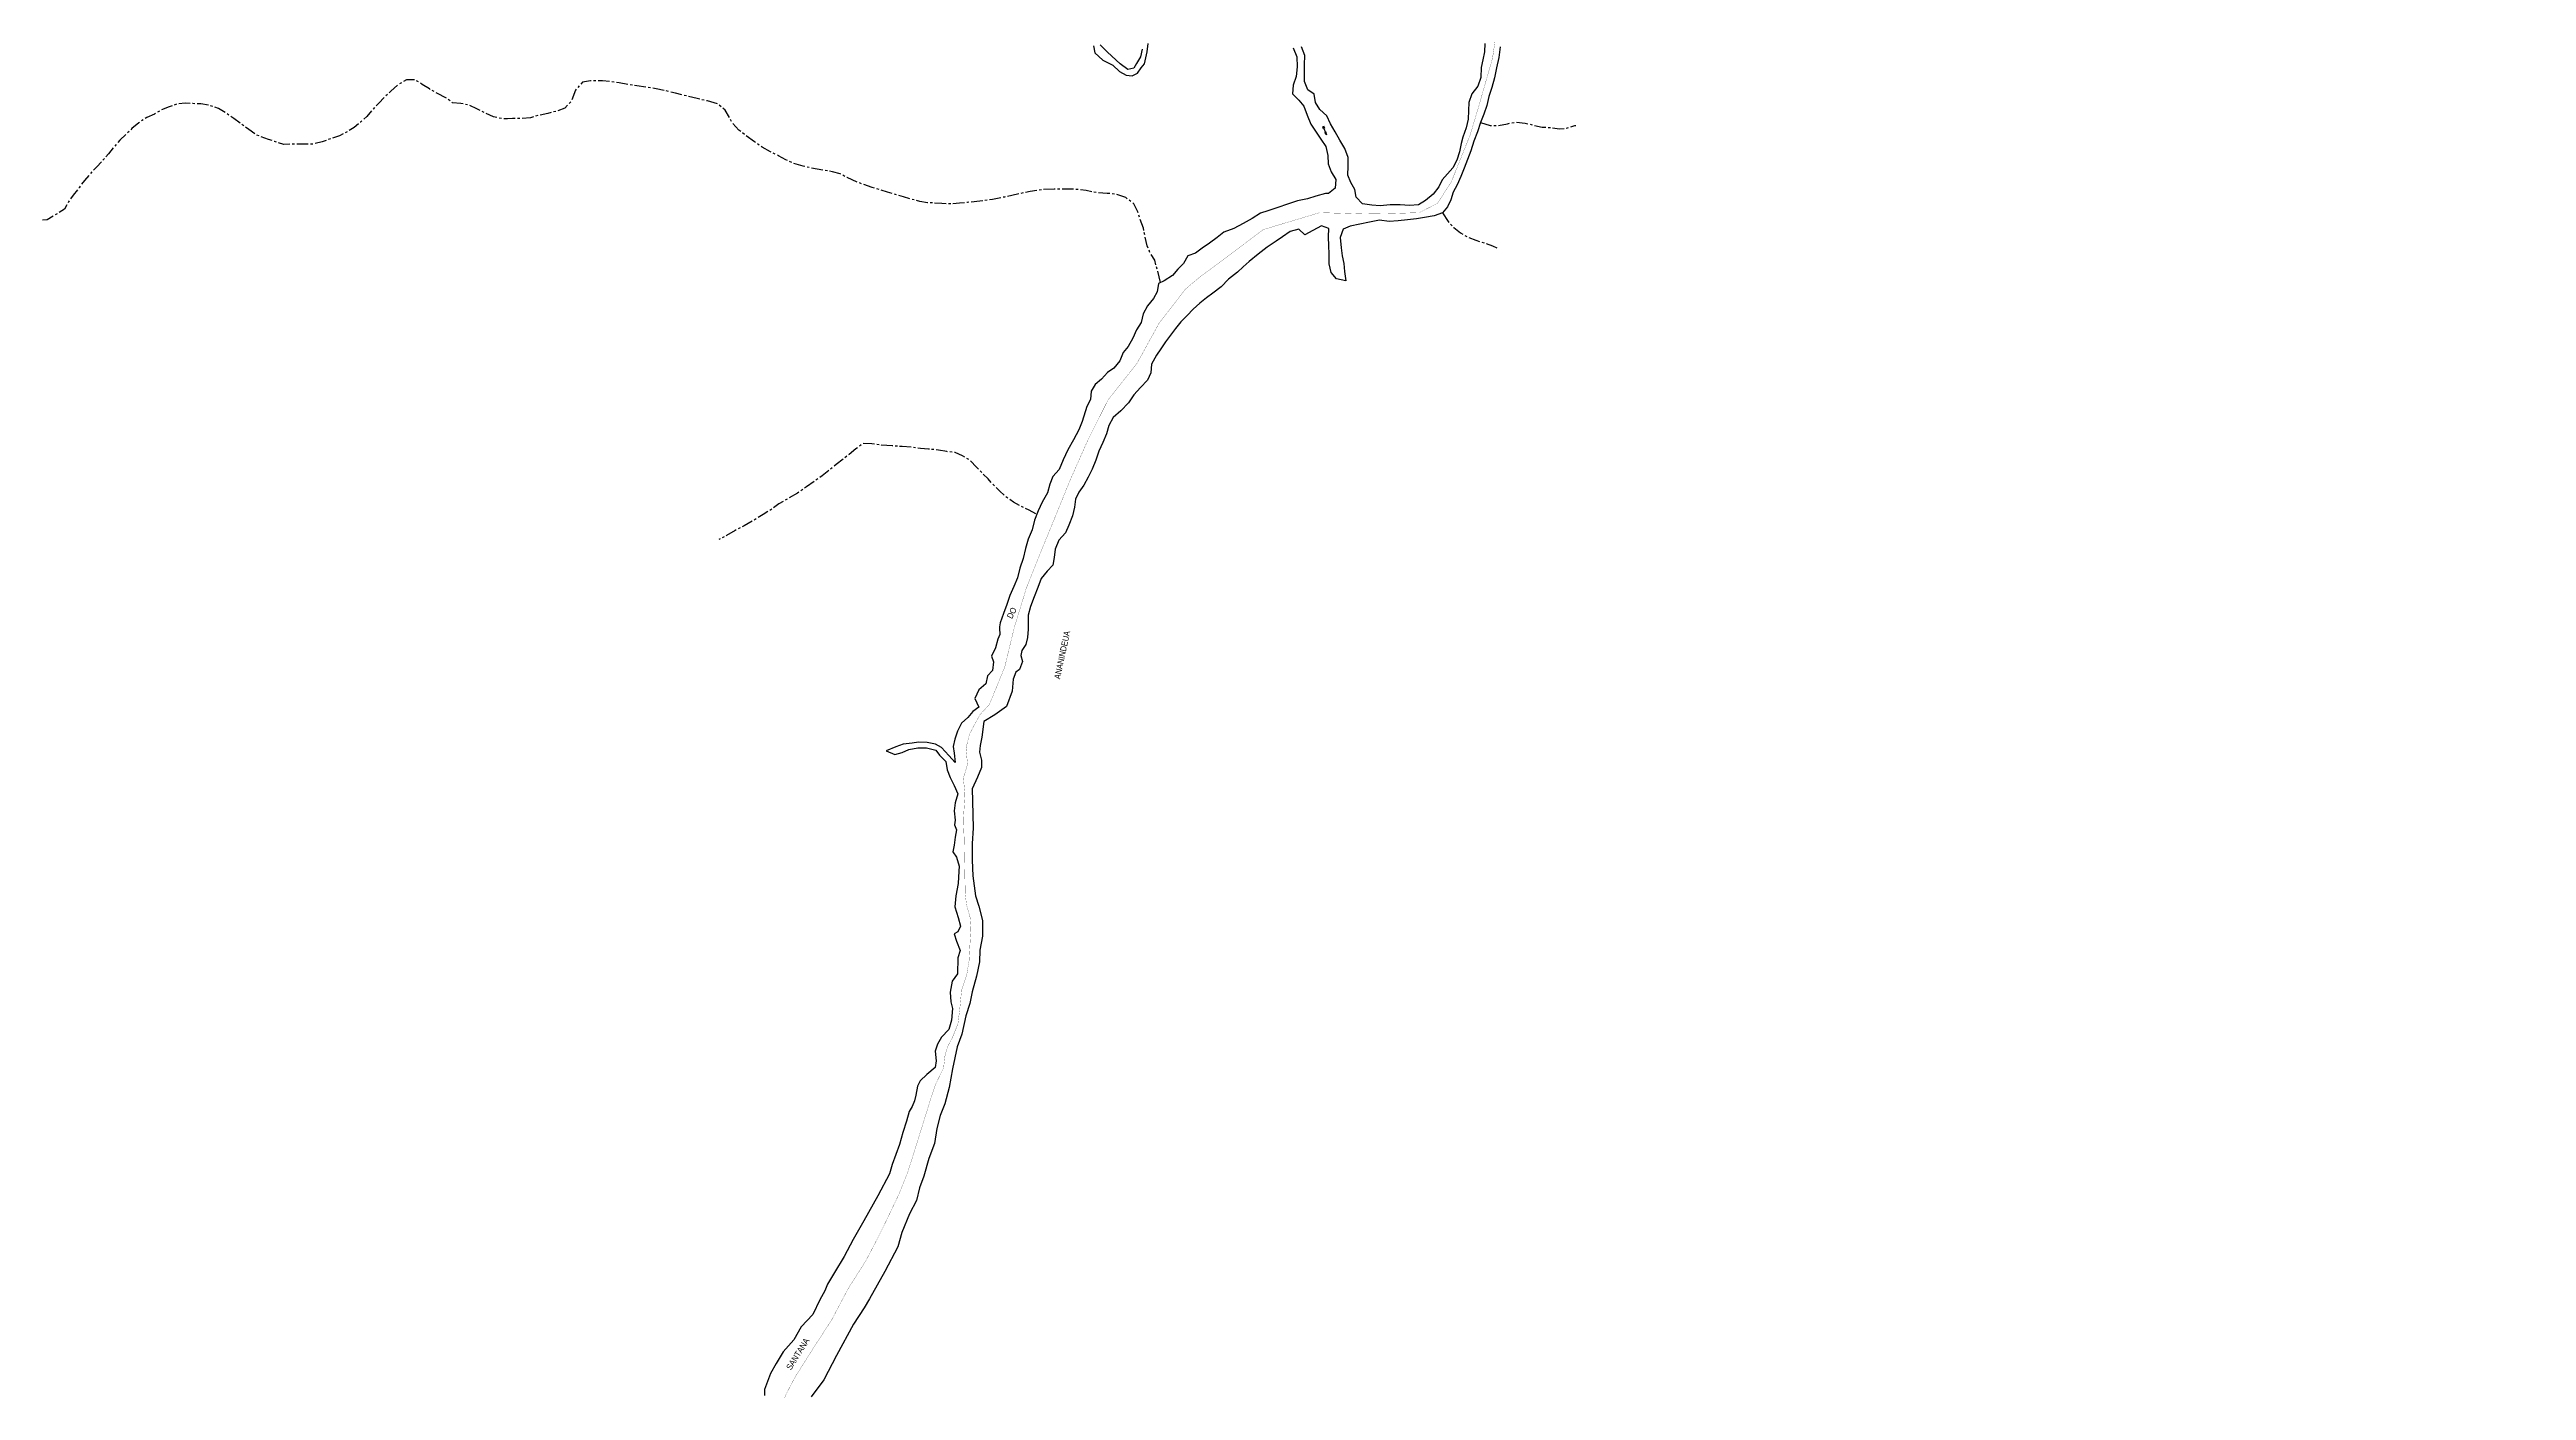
# Model space of a CAD drawing. Extents: x 211015 to 214226, y 4840231 to 4844926.
# Drawn here: x 212608 to 214226, y 4841109 to 4841985 of the extents above; entities that cross this region are included whole.
import ezdxf

# ---------------------------------------------------------------- set-up
doc = ezdxf.new("R2010")
doc.units = 0
doc.header["$LTSCALE"] = 1.5
doc.header["$MEASUREMENT"] = 0
doc.linetypes.add('TRACO_13', pattern=[8, 5, -1, 1, -1])
for name, color, linetype in [('HD-CURSO-INTER', 170, 'CONTINUOUS'), ('HD-CURSO-PERENE', 170, 'CONTINUOUS'), ('HD-TXT-PERENE', 170, 'CONTINUOUS'), ('LM-LIMITE-MUNICIPAL', 7, 'CONTINUOUS'), ('LM-TXT-LIM-MUN', 7, 'CONTINUOUS')]:
    doc.layers.add(name, color=color, linetype=linetype)
doc.styles.add('ARIAL', font='ARIAL.TTF')
doc.linetypes.add('Limite', pattern='A,20,-3,[130,ltypeshp.shx,S=6.35,R=0,X=0,Y=0],-3,20', length=46)

# ---------------------------------------------------------------- blocks, each defined once
blk = doc.blocks.new('COD035', base_point=(213281.636406, 4842238.342577))
at = {"layer": 'HD-TXT-PERENE'}
for p, q in [((213281.636406, 4842238.748308), (213283.136406, 4842238.748308)), ((213281.636406, 4842238.348308), (213287.636406, 4842238.348308)), ((213281.636406, 4842237.948308), (213283.136406, 4842237.948308))]:
    blk.add_line(p, q, dxfattribs=at)
blk.add_lwpolyline([(213285.836406, 4842237.748308), (213287.636406, 4842238.348308), (213285.836406, 4842238.948308)], dxfattribs=at)

msp = doc.modelspace()

# ---------------------------------------------------------------- linework, layer by layer
at = {"layer": 'HD-CURSO-INTER', "linetype": 'TRACO_13', "flags": 128}
for points in [[(213334, 4841832.4), (213332.1, 4841840), (213330.1, 4841846.9), (213327.1, 4841851.9), (213325.1, 4841856.2), (213323.7, 4841863), (213322.7, 4841867.8), (213320.6, 4841873.6), (213319.1, 4841878.6), (213316.5, 4841883.7), (213311.2, 4841887.9), (213305.4, 4841889.9), (213299, 4841890.6), (213292.1, 4841891), (213285.3, 4841892.4), (213278.8, 4841893.2), (213271.9, 4841893.3), (213264.4, 4841893.3), (213256.6, 4841893), (213248.8, 4841891.9), (213240.5, 4841890.1), (213232.1, 4841888.2), (213224.2, 4841886.6), (213215.9, 4841885.4), (213207.9, 4841884.7), (213202.6, 4841884.1), (213197.4, 4841883.7), (213191.2, 4841883.9), (213181.8, 4841884.5), (213176.7, 4841885.3), (213171.5, 4841886.7), (213166.1, 4841888.3), (213160.9, 4841889.8), (213155.7, 4841891.3), (213150.8, 4841892.8), (213145.7, 4841894.4), (213136.4, 4841897.7), (213129.3, 4841900.9), (213124.7, 4841903.3), (213119.8, 4841904.7), (213113.5, 4841905.8), (213106, 4841907.1), (213100.5, 4841908.4), (213094.4, 4841910.2), (213089.3, 4841912.5), (213084.4, 4841915.2), (213079.2, 4841917.7), (213073.7, 4841920.7), (213068.8, 4841924.3), (213063.1, 4841928.5), (213058.5, 4841931.9), (213054.6, 4841936.2), (213049.6, 4841945), (213044.7, 4841949), (213038, 4841951), (213031.3, 4841952.5), (213022.4, 4841954.7), (213017.1, 4841956), (213011.1, 4841957.5), (213004.6, 4841958.9), (212997.9, 4841960), (212991.9, 4841960.9), (212986, 4841961.8), (212980.4, 4841962.8), (212974.6, 4841963.6), (212969.6, 4841964.2), (212961.7, 4841964.1), (212956.4, 4841963.2), (212951.9, 4841958.1), (212948.9, 4841950.5), (212944.9, 4841946.3), (212940.2, 4841944.5), (212933.9, 4841942.7), (212927.6, 4841941.5), (212922.5, 4841940), (212915.8, 4841939.4), (212910.8, 4841939.4), (212907.4, 4841939.3), (212904.4, 4841939.3), (212898.3, 4841940.5), (212892.7, 4841943.1), (212887.4, 4841945.7), (212882.6, 4841948.2), (212877, 4841949.3), (212871.6, 4841949.8), (212866.9, 4841953.3), (212862.2, 4841955.6), (212856.5, 4841958.8), (212851.8, 4841961.8), (212847.3, 4841964.7), (212841.5, 4841964.7), (212836, 4841961.6), (212831.4, 4841957.4), (212827.4, 4841953.6), (212823.4, 4841949.6), (212819.7, 4841945.6), (212815.6, 4841940.8), (212811.5, 4841937.1), (212807.3, 4841933.6), (212802.3, 4841930.5), (212797.7, 4841928.2), (212792.4, 4841926.4), (212786.4, 4841924.2), (212780.3, 4841922.8), (212773.7, 4841922.8), (212767.8, 4841922.7), (212761.4, 4841922.6), (212755.3, 4841924.5), (212751.4, 4841925.8), (212749.1, 4841926.6), (212743.5, 4841928.8), (212738.5, 4841932.4), (212733.7, 4841935.8), (212728.8, 4841939.4), (212723.8, 4841943), (212718.8, 4841946), (212713.1, 4841948), (212707.2, 4841949), (212702.1, 4841949.2), (212697.1, 4841949.6), (212691.4, 4841948.8), (212686.6, 4841947.2), (212681.2, 4841944.9), (212676.9, 4841942.3), (212671.9, 4841940.2), (212666.7, 4841936.7), (212662.3, 4841932.9), (212658.4, 4841929.1), (212654.3, 4841925.4), (212650.7, 4841921), (212646.9, 4841916.4), (212643.3, 4841912.2), (212639.3, 4841907.9), (212635.1, 4841903.4), (212631.2, 4841899), (212627.8, 4841894.3), (212623.9, 4841889.4), (212620.9, 4841885.1), (212618.3, 4841880.3), (212607, 4841873.4), (212600.7, 4841872.9), (212594.2, 4841869.6), (212590, 4841866.7), (212585.5, 4841864.4), (212579.5, 4841861.6), (212573, 4841859.9), (212567.1, 4841859.9), (212560.2, 4841859.8), (212554.4, 4841860.6), (212547.8, 4841862.3), (212540.9, 4841864.6), (212533.8, 4841865.6), (212527.1, 4841865.6), (212521.5, 4841865.8), (212516.3, 4841866), (212509.8, 4841867), (212503.4, 4841867.6), (212498, 4841867.7), (212491.6, 4841868.3), (212485.4, 4841868.8), (212481.1, 4841871.5), (212478.1, 4841875.6), (212474.9, 4841881.4), (212472.8, 4841887), (212470.8, 4841893.2), (212469.2, 4841898.7), (212465, 4841902.7), (212460.5, 4841906.5), (212454.9, 4841907.1), (212448.3, 4841906.3), (212442, 4841904.7), (212435.5, 4841903.1), (212430.9, 4841901), (212426, 4841898.4), (212421.7, 4841895.8), (212416.3, 4841893.3), (212410.6, 4841892.2), (212405.7, 4841889.3), (212400.8, 4841884.4), (212396.6, 4841879.1), (212393.7, 4841872.8), (212389, 4841868), (212384, 4841865.6), (212379, 4841863.7), (212371.9, 4841861.9), (212367.1, 4841859.6), (212363.1, 4841856.1), (212359.1, 4841851.1), (212359, 4841845.7), (212359.3, 4841840.1), (212360, 4841833.9), (212360.7, 4841827.6), (212361.7, 4841821.4), (212361.4, 4841815.5), (212361.1, 4841810.4), (212359.3, 4841805.5), (212358.2, 4841798), (212357.1, 4841792.3), (212356.2, 4841787.5), (212356.2, 4841782.1), (212355.5, 4841776.5), (212353.6, 4841770.7), (212352.4, 4841764.8), (212349.4, 4841759.7), (212345.3, 4841755.5), (212342, 4841750.4), (212337.5, 4841745.2), (212330.1, 4841740.7)], [(213542.8, 4841936.8), (213549.2, 4841934.9), (213554.7, 4841935), (213560.6, 4841936.1), (213565.8, 4841937.1), (213572, 4841936.5), (213577.1, 4841935.2), (213583.1, 4841933.9), (213588.4, 4841933.6), (213594.4, 4841932.7), (213599.6, 4841933.3), (213604.5, 4841934.9), (213605.2, 4841935)], [(213518, 4841877.8), (213521.7, 4841872.1), (213525.4, 4841868.3), (213529.7, 4841864.9), (213534.4, 4841862), (213539.9, 4841860), (213545.2, 4841858.2), (213550.7, 4841856.4), (213554.5, 4841854.5)], [(213252.5, 4841681.2), (213248.1, 4841683.6), (213243, 4841686), (213238, 4841688.8), (213233, 4841692.3), (213229, 4841696.1), (213224.8, 4841700.2), (213221.4, 4841704.1), (213217.2, 4841708.2), (213213.7, 4841711.8), (213209.7, 4841716.1), (213204.7, 4841719.1), (213199.9, 4841721.3), (213194.3, 4841721.9), (213188.9, 4841722.9), (213182.5, 4841723.5), (213177.2, 4841724), (213171.4, 4841724.7), (213165.2, 4841725.2), (213158.6, 4841725.6), (213151.8, 4841726.2), (213145.4, 4841726.9), (213139.8, 4841727.2), (213135, 4841723.7), (213130.5, 4841720.1), (213126.6, 4841716.9), (213122.1, 4841713.5), (213118.1, 4841710.1), (213113, 4841706), (213108.2, 4841702.7), (213102.7, 4841698.9), (213096.9, 4841694.8), (213091, 4841691.4), (213084.7, 4841687.7), (213078.8, 4841683.4), (213074.4, 4841680.9), (213068.2, 4841676.8), (213062, 4841673.5), (213056.2, 4841670.4), (213050.5, 4841667), (213045.5, 4841664.4)]]:
    msp.add_lwpolyline(points, dxfattribs=at)
at = {"layer": 'HD-CURSO-PERENE', "linetype": 'Continuous', "flags": 128}
for points in [[(213290.2, 4841987), (213291, 4841982.3), (213296.2, 4841977.7), (213302.7, 4841974.3), (213307.2, 4841970.2), (213311.4, 4841967.9), (213315.4, 4841967.4), (213318.8, 4841969), (213321.2, 4841972.5), (213323.4, 4841975.1), (213325.2, 4841983), (213325.8, 4841988.4)], [(213322, 4841984.7), (213320.9, 4841979.7), (213318.3, 4841975.4), (213316.5, 4841972.3), (213312.6, 4841971.6), (213307.6, 4841975.1), (213302.1, 4841980.1), (213299, 4841983.1), (213294.5, 4841987.6)], [(213545.8, 4841988.5), (213545.4, 4841983), (213544.3, 4841977.9), (213543.2, 4841972.9), (213543.1, 4841966.3), (213541.2, 4841960.7), (213537.3, 4841955.7), (213535.3, 4841950), (213535, 4841944.8), (213534.8, 4841939.1), (213533.5, 4841933.4), (213531.3, 4841927.2), (213530.2, 4841923.1), (213529.2, 4841917.7), (213527.3, 4841912.2), (213524.7, 4841907.2), (213521.3, 4841903.3), (213517.9, 4841899.5), (213515.6, 4841894.9), (213511.9, 4841890.1), (213506.9, 4841885.9), (213502.4, 4841883), (213496.5, 4841882.6), (213490.3, 4841883), (213483.8, 4841883.2), (213477.3, 4841882.5), (213472, 4841882.8), (213465.8, 4841883.7), (213461.6, 4841888), (213460.8, 4841893.2), (213458.2, 4841897.6), (213456.3, 4841902.5), (213456.5, 4841908.4), (213456.5, 4841914.1), (213454.3, 4841919.8), (213451, 4841925.3), (213447.9, 4841930.7), (213444.9, 4841935.9), (213442.5, 4841941.2), (213438, 4841945.3), (213435.1, 4841950), (213434.2, 4841955.3), (213430.1, 4841958.2), (213427.9, 4841963.6), (213427.9, 4841974.6), (213428.2, 4841980.6), (213426, 4841986.4)], [(213420.6, 4841985.6), (213422.9, 4841979.8), (213423.2, 4841973.3), (213422.5, 4841966.9), (213420.6, 4841961.3), (213420.1, 4841955.7), (213424.2, 4841951.5), (213427.4, 4841947.6), (213429.6, 4841941.7), (213432, 4841935.7), (213435.5, 4841930.5), (213438.6, 4841925.9), (213441.9, 4841921.2), (213443.1, 4841915.3), (213443.3, 4841909.9), (213445.4, 4841904.7), (213448.4, 4841899.7), (213447.9, 4841894), (213443.5, 4841890.6), (213441.7, 4841890.4), (213435.4, 4841888.8), (213429.9, 4841887.1), (213423.4, 4841885.7), (213416.9, 4841883.5), (213410.5, 4841881.3), (213404.1, 4841879.2), (213399.1, 4841877.6), (213393.8, 4841874.2), (213387.9, 4841871), (213381.7, 4841867.6), (213375.3, 4841865.2), (213370.8, 4841861.8), (213365.8, 4841858.1), (213361.2, 4841854.8), (213356.8, 4841851.5), (213351.8, 4841849.8), (213348.9, 4841844.8), (213345.3, 4841841.1), (213341.7, 4841836.9), (213336.4, 4841833.5), (213332.6, 4841831.8), (213331.8, 4841826.3), (213329.4, 4841821.9), (213325.5, 4841817.2), (213322.6, 4841811.8), (213321.2, 4841806.2), (213318.3, 4841801.4), (213315.8, 4841796.1), (213312.8, 4841790.6), (213309.5, 4841786.6), (213307.4, 4841781.2), (213303.5, 4841776.5), (213299.4, 4841773.5), (213295.3, 4841769.3), (213291.2, 4841765.8), (213288.6, 4841761.3), (213288.2, 4841755.9), (213285.9, 4841751.4), (213282.7, 4841741.5), (213280.6, 4841736.1), (213277.2, 4841729.5), (213273.4, 4841723.1), (213270.3, 4841716.5), (213267.7, 4841710.1), (213263.5, 4841705.7), (213261.6, 4841700.6), (213260.1, 4841695), (213256.7, 4841688.9), (213254, 4841683.3), (213251.7, 4841677.1), (213250, 4841670.8), (213247.4, 4841664.8), (213245.7, 4841658.5), (213244.2, 4841652.1), (213242, 4841645.8), (213240.5, 4841639.4), (213238.1, 4841633.8), (213235.6, 4841628), (213233.5, 4841622), (213231.4, 4841616.1), (213229.3, 4841610.1), (213228.8, 4841607.5), (213228.8, 4841606.5), (213228.9, 4841602.5), (213227.7, 4841599.3), (213226.2, 4841593.6), (213223.5, 4841588.2), (213224.9, 4841584.5), (213224.2, 4841578.8), (213221, 4841575.4), (213219.8, 4841570.2), (213215.3, 4841566.3), (213212.6, 4841560.6), (213215.3, 4841554.9), (213211.4, 4841552.2), (213208.2, 4841548.3), (213204, 4841544.6), (213201.3, 4841539.2), (213199.6, 4841534), (213198.6, 4841529.3), (213199.1, 4841524.9), (213199.8, 4841518.7), (213195.6, 4841523.4), (213191, 4841528.6), (213187, 4841530.8), (213181.6, 4841531.8), (213175.9, 4841532), (213171.7, 4841531.5), (213165.8, 4841530.8), (213161.1, 4841529.1), (213154.7, 4841526.4), (213160.4, 4841524.1), (213165.3, 4841525.4), (213169.5, 4841527.4), (213175.4, 4841528.3), (213181.1, 4841528.3), (213187.3, 4841526.9), (213189.7, 4841523.7), (213193.7, 4841519.5), (213194.6, 4841514), (213196.6, 4841509), (213199.1, 4841503.8), (213201.5, 4841498.4), (213199.8, 4841492.5), (213199.1, 4841487.3), (213199.8, 4841481.2), (213199.3, 4841478), (213200.8, 4841474.8), (213199.8, 4841470.1), (213199.1, 4841464.9), (213198.3, 4841460.5), (213200.6, 4841457), (213202.5, 4841451.1), (213202.3, 4841447.9), (213201.8, 4841439.7), (213200.3, 4841431.8), (213199.6, 4841424.6), (213201.8, 4841417.5), (213203.3, 4841411.8), (213201.5, 4841408.1), (213199.1, 4841406.9), (213200.6, 4841402), (213203, 4841396), (213201.5, 4841391.1), (213201.3, 4841380.8), (213197.9, 4841376), (213196.6, 4841368.8), (213196.9, 4841362.4), (213198.1, 4841358), (213197.4, 4841350.4), (213195.6, 4841344.4), (213191, 4841339.3), (213188.2, 4841334.8), (213186.8, 4841330.2), (213187.5, 4841324), (213186.8, 4841319.6), (213181.3, 4841314.9), (213176.9, 4841310.8), (213175.2, 4841307.4), (213174.2, 4841301.5), (213173.2, 4841297.8), (213171.7, 4841294.1), (213169.8, 4841290.9), (213168, 4841284.5), (213165.6, 4841277.1), (213163.4, 4841269.2), (213158.7, 4841256.1), (213157, 4841250.2), (213149.3, 4841235.8), (213140.2, 4841219.3), (213133.3, 4841207.2), (213127.3, 4841196), (213121.1, 4841185.7), (213116.4, 4841178), (213114.7, 4841173.6), (213111.5, 4841167.7), (213106.8, 4841158.3), (213099.2, 4841150.2), (213094.5, 4841141.6), (213087.6, 4841133.9), (213082.9, 4841126.1), (213079.2, 4841119.6), (213075.3, 4841109.2), (213075.3, 4841105.2)], [(213555.8, 4841986.3), (213554.8, 4841979.4), (213553.4, 4841972.6), (213552, 4841966.1), (213550.2, 4841959.7), (213548.2, 4841953.9), (213547, 4841948), (213545, 4841942.4), (213542.8, 4841936.8), (213540.8, 4841930.8), (213538.5, 4841924.7), (213536.5, 4841918.3), (213534.4, 4841912.7), (213532.3, 4841907), (213530, 4841901.5), (213527.6, 4841896.1), (213525, 4841891.4), (213523.5, 4841886.3), (213521.4, 4841881.7), (213518, 4841877.8), (213512.6, 4841875.8), (213506.4, 4841874.8), (213501.1, 4841874), (213495.1, 4841873.3), (213489.1, 4841872.7), (213483.3, 4841872.2), (213477, 4841873), (213470.4, 4841871.7), (213464, 4841870.5), (213457.8, 4841869.1), (213453.1, 4841867.2), (213451.2, 4841861.7), (213451.9, 4841855.1), (213452.5, 4841849.7), (213453.6, 4841844.7), (213454.1, 4841839.5), (213455, 4841833.4), (213448.9, 4841834.8), (213445.3, 4841838.8), (213444.1, 4841844.6), (213444, 4841851), (213443.8, 4841856.2), (213443.5, 4841862.2), (213443.8, 4841867.7), (213439, 4841869.4), (213433.4, 4841866.3), (213428.2, 4841863.6), (213424.3, 4841867.1), (213418.6, 4841865.7), (213413.5, 4841862.2), (213409.4, 4841859.3), (213403.5, 4841855.5), (213397.6, 4841850.9), (213391.8, 4841846.1), (213387.8, 4841842.6), (213384.1, 4841839), (213378.2, 4841834.6), (213373.5, 4841829.6), (213368, 4841825.3), (213363.9, 4841822.3), (213359.5, 4841818.8), (213355.2, 4841815), (213351.4, 4841810.9), (213347.2, 4841806.7), (213343.7, 4841802.4), (213340.4, 4841797.9), (213337.1, 4841793.6), (213334.2, 4841789.1), (213331.2, 4841784.9), (213328.1, 4841779), (213327.7, 4841773.3), (213325.4, 4841768.5), (213320.8, 4841763.7), (213316.6, 4841758.9), (213313.1, 4841753.7), (213307.9, 4841748.6), (213303, 4841744.2), (213300.1, 4841738.9), (213298.7, 4841733.5), (213296.2, 4841727.8), (213293.6, 4841722.1), (213291.7, 4841716.3), (213289.3, 4841710.4), (213286.6, 4841705.2), (213283.8, 4841699.9), (213280.5, 4841695.4), (213278.5, 4841690.8), (213277.7, 4841685.7), (213276.5, 4841679.9), (213274, 4841673.9), (213271.8, 4841668.9), (213267.5, 4841664.1), (213265.1, 4841658.2), (213264.5, 4841652.7), (213263.6, 4841647.7), (213259.9, 4841643.7), (213255.9, 4841638.9), (213253.7, 4841633.2), (213251.4, 4841627.1), (213249, 4841620.8), (213247.5, 4841615), (213247.6, 4841609.2), (213247.6, 4841607.2), (213247.6, 4841605.9), (213247.1, 4841600.5), (213245.9, 4841595.8), (213243.4, 4841591.9), (213242.7, 4841588.7), (213243.9, 4841584.7), (213241.9, 4841579.6), (213239.5, 4841577.9), (213237.8, 4841573.2), (213237, 4841565.5), (213233.3, 4841555.3), (213225.7, 4841549.9), (213218.5, 4841545.5), (213217.3, 4841535.4), (213216.1, 4841529.9), (213215.8, 4841525.5), (213217.1, 4841520.3), (213217.1, 4841515.6), (213214.4, 4841509.2), (213210.9, 4841501.6), (213211.2, 4841493.6), (213211.6, 4841475.9), (213210.9, 4841465.8), (213210.9, 4841454.9), (213211.4, 4841444.8), (213213.1, 4841431.8), (213215.2, 4841425), (213217.7, 4841415.6), (213217.7, 4841405.3), (213216, 4841396.2), (213215.7, 4841388.5), (213213.7, 4841379.2), (213211, 4841369.1), (213209.3, 4841361.3), (213206.8, 4841353.4), (213204.1, 4841341.4), (213201.2, 4841333), (213198, 4841318.7), (213195.8, 4841306.4), (213193, 4841295.9), (213190.1, 4841288.3), (213187.9, 4841279.7), (213186.4, 4841270), (213182.7, 4841260.2), (213179.3, 4841248.6), (213176.5, 4841241), (213174.6, 4841232.7), (213169.9, 4841223.9), (213165, 4841211.8), (213162.3, 4841202.4), (213153.9, 4841186.2), (213143.8, 4841168.5), (213140.3, 4841162.6), (213133.4, 4841152), (213122.3, 4841131.4), (213114, 4841115.6), (213105.8, 4841104.5)]]:
    msp.add_lwpolyline(points, dxfattribs=at)
at = {"layer": 'LM-LIMITE-MUNICIPAL', "linetype": 'Limite', "ltscale": 0.1, "const_width": 0.13, "flags": 128}
msp.add_lwpolyline([(213872.7, 4844773.1), (213783.8, 4844716.6), (213768.8, 4844706.6), (213678.4, 4844650.8), (213640.7, 4844627.2), (213550.9, 4844570.6), (213789.3, 4844724.2), (213872.7, 4844773.1), (213897.8, 4844788.7), (213909.4, 4844796.4), (213910.7, 4844797.3), (213926, 4844806.8), (213939.6, 4844815), (213973.1, 4844836.4), (213992.8, 4844849), (214025.7, 4844870.1), (214036.5, 4844864.2), (214038.1, 4844843.8), (214045.1, 4844776), (214050.2, 4844738.2), (214052.8, 4844703.5), (214056.9, 4844671.9), (214060.3, 4844651.7), (214064.3, 4844607.6), (214069.5, 4844560.9), (214074.7, 4844504.5), (214079.2, 4844468.9), (214089.5, 4844410.6), (213980.8, 4844359.3), (213962.3, 4844280.5), (213954.4, 4844179.3), (213960.3, 4844064.7), (213990.1, 4843943.1), (214030.8, 4843862.3), (214034.4, 4843855.1), (214060.2, 4843779), (214067.5, 4843757.7), (214080.8, 4843741), (214100.1, 4843712.4), (214108.1, 4843681.8), (214106.1, 4843648.5), (214100.8, 4843626.5), (214086.8, 4843612.5), (214057.5, 4843597.9), (214068.8, 4843559.6), (214136.9, 4843352.6), (214165.5, 4843265.9), (214171, 4843249), (214189.4, 4843184.4), (214198.9, 4843146.4), (214219.8, 4843056.8), (214225.8, 4842992), (214219.2, 4842907.2), (214207.3, 4842820.8), (214188.9, 4842717.2), (214170.6, 4842661.6), (214144.2, 4842622.8), (214109.7, 4842590.9), (214054.3, 4842552.2), (213998, 4842512.9), (213962.8, 4842483.6), (213987.6, 4842421.2), (214002.9, 4842384.4), (213990.1, 4842385.1), (213957.9, 4842386.8), (213941.1, 4842380.7), (213929.2, 4842371), (213926.7, 4842356.6), (213930.8, 4842341.4), (213934.9, 4842330.4), (213937, 4842316), (213949.7, 4842306.5), (213961.2, 4842295.8), (213966.6, 4842280.6), (213967.8, 4842260.5), (213964.9, 4842243.2), (213957.1, 4842233.2), (213948.9, 4842226.6), (213937.8, 4842220.8), (213927.9, 4842219.2), (213922.2, 4842215.1), (213910.3, 4842200.8), (213882.1, 4842162.6), (213867.7, 4842149.6), (213855, 4842133.9), (213844.7, 4842123.7), (213830.8, 4842115.5), (213816.8, 4842112.6), (213808.2, 4842115), (213803.2, 4842121.2), (213802.4, 4842130.7), (213804.9, 4842146.7), (213807.7, 4842157.4), (213801.2, 4842163.5), (213794.8, 4842172.7), (213786.2, 4842180.6), (213773.4, 4842180.6), (213765.3, 4842177.5), (213756.2, 4842172), (213747.1, 4842164.6), (213737.5, 4842160.7), (213721.9, 4842151.5), (213714.1, 4842145.5), (213701.5, 4842132.3), (213689.2, 4842120.8), (213682.6, 4842119.6), (213668, 4842119.1), (213663.3, 4842119), (213656.8, 4842119), (213639.1, 4842119.6), (213623.9, 4842128.2), (213605, 4842140.9), (213587.3, 4842142.2), (213571.3, 4842139.7), (213553.6, 4842129.4), (213537.6, 4842117.5), (213522.8, 4842094.1), (213520.3, 4842080.1), (213522.8, 4842062.9), (213530.6, 4842049.3), (213545.2, 4842030.6), (213552.2, 4842008), (213553.3, 4841996.8), (213550.7, 4841978.7), (213544.8, 4841958.3), (213542.2, 4841949.1), (213536.1, 4841928.7), (213523.8, 4841898.1), (213514.8, 4841884.1), (213502.9, 4841878), (213484.5, 4841877.4), (213467.1, 4841877.1), (213437.9, 4841878), (213401, 4841866.9), (213371.2, 4841844.5), (213359.5, 4841835.9), (213350.2, 4841828), (213333, 4841805.8), (213318.6, 4841779.6), (213299.7, 4841755.7), (213286.7, 4841729.9), (213275, 4841703.5), (213264.1, 4841676.7), (213258.3, 4841662.6), (213255.8, 4841656.5), (213246.3, 4841632.7), (213238.4, 4841606.9), (213232.2, 4841581.2), (213226.3, 4841566.7), (213222.1, 4841556.6), (213216, 4841550), (213209.3, 4841537.6), (213206.9, 4841528.2), (213207.9, 4841517.7), (213205.2, 4841508.5), (213206.2, 4841498.2), (213205.2, 4841481.2), (213205.7, 4841468.7), (213206, 4841452.5), (213206.4, 4841433.2), (213207.2, 4841426), (213209.6, 4841417.5), (213210.1, 4841410.2), (213209.6, 4841401.9), (213208.9, 4841389.3), (213207.4, 4841380.2), (213204, 4841370), (213202.8, 4841357.4), (213201.6, 4841348), (213198.2, 4841339.5), (213194.8, 4841333), (213193.1, 4841326.9), (213192.3, 4841319.4), (213187.2, 4841308.9), (213184.1, 4841299.8), (213177.5, 4841278.7), (213174.1, 4841267.7), (213168.8, 4841251), (213163, 4841236.5), (213153.7, 4841217.1), (213149.6, 4841208.8), (213141.4, 4841193.1), (213130, 4841175.2), (213119.1, 4841154.5), (213108.7, 4841138.6), (213095.1, 4841117), (213089.3, 4841105.9), (213086.1, 4841096.9), (213081.5, 4841087.2), (213071.8, 4841070.9), (213058.4, 4841049.1), (213051.6, 4841036.5), (213046.9, 4841026.5), (213042.4, 4841016.5), (213037.7, 4841008.4), (213029.6, 4840997.3), (213021.1, 4840987.4), (213016.2, 4840980), (213011.7, 4840968.5), (213004.6, 4840952.4), (213002.1, 4840934.2), (213001.1, 4840918.2), (212997.1, 4840902.7), (212991.6, 4840889.4), (212987.7, 4840882.6), (212985.8, 4840877.3), (212985, 4840866.3), (212983.7, 4840853.4), (212980.6, 4840836.9), (212977.4, 4840821), (212973.7, 4840800), (212970.6, 4840782.9), (212969, 4840765.5), (212970.1, 4840755.2), (212969.3, 4840747.6), (212967.2, 4840739.2), (212964.3, 4840728.2), (212965.3, 4840711.6), (212965.6, 4840694.6), (212966.9, 4840676.8), (212964.6, 4840659.8), (212964.3, 4840647.4), (212965.3, 4840635.3), (212966.9, 4840622.2), (212967.4, 4840608.2), (212967.7, 4840597.9), (212969.8, 4840588.5), (212972.2, 4840578.5), (212971.9, 4840566.7), (212971.9, 4840550.8), (212971.9, 4840539), (212969.8, 4840528.7), (212968.2, 4840523.5), (212967.2, 4840518), (212969.3, 4840511.4), (212973.5, 4840505.1), (212975.3, 4840498), (212974.3, 4840486.3), (212971.6, 4840463.7), (212968.2, 4840447.2), (212963.8, 4840426.5), (212960.6, 4840409.9), (212954.1, 4840386.4), (212947.8, 4840370.7), (212939.1, 4840359.4), (212928.1, 4840345.7), (212915.2, 4840333), (212901.3, 4840321.9), (212883.9, 4840310.4), (212870.6, 4840305.7), (212848.9, 4840298), (212832.9, 4840294.6), (212813.2, 4840291), (212794, 4840285.2), (212782.2, 4840282.3), (212765.4, 4840277.8), (212751.2, 4840274.7), (212730.5, 4840271.9), (212713.1, 4840271.3), (212693.9, 4840271.3), (212673.8, 4840270.6), (212658.5, 4840268.6), (212639.5, 4840265.9), (212619.9, 4840264), (212602.1, 4840259.1), (212611.6, 4840295.8), (212617.3, 4840324.6), (212618.5, 4840358.5), (212617.9, 4840387.4), (212612.3, 4840416.9), (212603.5, 4840450.7), (212592.2, 4840484), (212575.9, 4840509.7), (212565.8, 4840531), (212554.5, 4840560.9), (212545.1, 4840592.8), (212534.5, 4840612.9), (212508.7, 4840640.5), (212476.7, 4840665.6), (212445.4, 4840686.3), (212404.3, 4840707.4), (212365.4, 4840719.9), (212335.3, 4840725.6), (212300.7, 4840733.1), (212246.2, 4840751.9), (212193.5, 4840772), (212160.5, 4840786.7), (212131, 4840794.3), (212110.3, 4840804.3), (212089.6, 4840819.4), (212070.2, 4840843.2), (212060, 4840859.6), (212042.5, 4840867.7), (212030.2, 4840872), (212010.3, 4840875), (212000, 4840873.5), (211978.5, 4840871.6), (211966, 4840873.2), (211952.8, 4840878.7), (211941.5, 4840882.7), (211925.3, 4840884.5), (211908.4, 4840887.6), (211892.2, 4840887.9), (211876.4, 4840891.8), (211867.1, 4841049.1), (211808.4, 4842070.7), (211592.2, 4841846), (211512.5, 4841765.1), (211014.7, 4842083.1), (211017.4, 4842085.6), (211024.1, 4842088.8), (211069.3, 4842113.2), (211104.8, 4842131.6), (211135.2, 4842148.2), (211150.4, 4842156), (211169.8, 4842167.6), (211206.7, 4842186.9), (211233, 4842201), (211263.5, 4842217), (211275.8, 4842223.9), (211298.1, 4842237.8), (211306.1, 4842242), (211324.6, 4842252.4), (211343.2, 4842261.1), (211367.7, 4842271.7), (211376.9, 4842273.9), (211389, 4842273.7), (211472.5, 4842271), (211402.6, 4842338.2), (211348, 4842408.9), (211275.5, 4842449.1), (211270.5, 4842464), (211267.6, 4842476.5), (211265.2, 4842486.8), (211260, 4842507.6), (211235.7, 4842647.4), (211230.7, 4842665.1), (211227.6, 4842681.6), (211222, 4842708.6), (211219.4, 4842725.5), (211218.6, 4842731.1), (211213.1, 4842746.5), (211207.2, 4842765.5), (211200.2, 4842795.2), (211199.3, 4842810.9), (211200.2, 4842822.5), (211203.8, 4842839.5), (211204.9, 4842850.7), (211206.1, 4842873.1), (211207.8, 4842907.1), (211210.6, 4842937.2), (211217.2, 4842975.8), (211220.5, 4842998.6), (211224.6, 4843015.2), (211228.3, 4843029.4), (211230, 4843040), (211231.2, 4843062.1), (211233.8, 4843077.1), (211236.9, 4843092.6), (211238.4, 4843098.7), (211241.4, 4843106.1), (211244.4, 4843112.8), (211247.5, 4843129.8), (211252, 4843159.5), (211254.8, 4843177.8), (211265, 4843242.4), (211269.3, 4843259.9), (211275.9, 4843303.7), (211283.8, 4843352.8), (211291.8, 4843398.1), (211295, 4843419.1), (211302.5, 4843463.4), (211306.7, 4843487.8), (211313.2, 4843527), (211321.6, 4843579.9), (211325.3, 4843603.2), (211327.4, 4843614.4), (211334.5, 4843650.4), (211344.8, 4843694.7), (211354, 4843729.8), (211360.9, 4843758.9), (211370.2, 4843783.7), (211377.9, 4843803.1), (211382.6, 4843801.7), (211386.9, 4843800.2), (211393.9, 4843798), (211402.8, 4843794.1), (211412.2, 4843788.4), (211419.8, 4843781.9), (211429.3, 4843771.7), (211437.8, 4843759.2), (211452, 4843740.9), (211467.3, 4843721.2), (211481.3, 4843705.9), (211495.3, 4843690.6), (211510.9, 4843673.8), (211533.2, 4843648.1), (211550.6, 4843631.3), (211561.1, 4843621.2), (211571.6, 4843610.6), (211586.8, 4843595.2), (211592.3, 4843589.7), (211600.2, 4843582), (211614, 4843568.2), (211624.6, 4843556.5), (211648.9, 4843533), (211667.9, 4843518.2), (211682.1, 4843506.8), (211690, 4843498.8), (211699.2, 4843488.5), (211707.6, 4843478.7), (211713.6, 4843472.4), (211717.8, 4843469), (211722.1, 4843464.9), (211726.5, 4843459.2), (211730, 4843453.1), (211731.8, 4843446.6), (211735.3, 4843438.8), (211740.3, 4843429.2), (211749, 4843416.9), (211754.3, 4843411), (211760.2, 4843406.1), (211770.5, 4843398.9), (211780.2, 4843392.6), (211789.7, 4843389.2), (211799.3, 4843386.9), (211813.9, 4843383.7), (211825, 4843382.1), (211834.7, 4843380.2), (211846.4, 4843377.2), (211859.3, 4843373.6), (211879.9, 4843367), (211900.9, 4843357.2), (211911.3, 4843354.5), (211918, 4843352.8), (211921.6, 4843349.5), (211925.5, 4843346.8), (211938.8, 4843342.4), (211948.7, 4843339.9), (211958, 4843339.2), (211962.5, 4843338.2), (211965.7, 4843337), (211974.8, 4843332.5), (211982.7, 4843328.1), (211991.2, 4843322.3), (211997.7, 4843318.7), (212005.6, 4843316.1), (212014.7, 4843315), (212022.9, 4843315.3), (212039.6, 4843314.5), (212055.1, 4843313.6), (212070.1, 4843311.6), (212080.5, 4843309.6), (212090.8, 4843307.6), (212103.9, 4843303.7), (212116.9, 4843300.7), (212132.8, 4843296.5), (212146.9, 4843291.4), (212161.9, 4843287.9), (212171.5, 4843285.4), (212185.8, 4843282.7), (212197.7, 4843279.5), (212205.9, 4843275.7), (212212.6, 4843270.5), (212217.3, 4843266.1), (212220.5, 4843260.4), (212223, 4843253.8), (212225.7, 4843245.4), (212227.1, 4843237.2), (212227.6, 4843229.7), (212229.4, 4843221.3), (212231.6, 4843214.2), (212233.8, 4843208.8), (212236.5, 4843202.9), (212237.5, 4843196.7), (212239, 4843188.8), (212240.5, 4843179.9), (212242.4, 4843171.3), (212244.4, 4843165.1), (212247.1, 4843158), (212251.6, 4843149.8), (212255, 4843144.7), (212257.5, 4843138.6), (212257.5, 4843132.7), (212256.5, 4843128), (212255, 4843121.6), (212253, 4843115.9), (212253, 4843108.8), (212253.3, 4843101.6), (212255, 4843096.2), (212256.7, 4843092.3), (212257.7, 4843086.9), (212259.4, 4843080.9), (212262.4, 4843073.7), (212263.9, 4843065.8), (212264.4, 4843057.6), (212265.4, 4843050.5), (212266.1, 4843043.8), (212265.4, 4843036.7), (212263.9, 4843027.2), (212260.7, 4843016.8), (212258, 4843007.2), (212255.7, 4842999.1), (212253.8, 4842990.9), (212251.8, 4842982.1), (212249.6, 4842972.7), (212248.1, 4842962.6), (212244.4, 4842952.2), (212242.2, 4842945.5), (212240.2, 4842938.8), (212241, 4842929.7), (212243.2, 4842924.3), (212245.6, 4842919.1), (212250.1, 4842912.4), (212253.8, 4842904.5), (212258.2, 4842895.9), (212263.4, 4842887.8), (212269.1, 4842881.2), (212276, 4842874.1), (212281.6, 4842867.9), (212288.5, 4842862), (212294.7, 4842856.8), (212299.6, 4842851.6), (212302.8, 4842847.5), (212307, 4842841.3), (212311, 4842836.9), (212316.9, 4842831.7), (212322.8, 4842827.7), (212329, 4842824.3), (212337.8, 4842820.8), (212349.4, 4842816.9), (212360.2, 4842814.5), (212369.3, 4842813.1), (212376.4, 4842811.3), (212380.4, 4842808.4), (212385.6, 4842803.2), (212389.2, 4842797), (212392.1, 4842792.7), (212394.4, 4842787.9), (212399.8, 4842786.2), (212408.9, 4842784.9), (212463.9, 4842777.3), (212499, 4842773.6), (212560.7, 4842763.9), (212635.2, 4842754.8), (212669.2, 4842750.7), (212691.1, 4842854.5), (212746.2, 4842847.2), (212746.1, 4843352.7), (212746, 4843792.9), (212751.5, 4843792.7), (212864.8, 4843792.7), (212866.5, 4843827.6), (212867.5, 4843848), (212868.4, 4843863.4), (212868.8, 4843885.6), (212869.4, 4843925.8), (212870.6, 4843964.7), (212871.1, 4843994.6), (212871.4, 4844008.4), (212872.5, 4844023.1), (212873.8, 4844043.1), (212875.3, 4844066), (212876.5, 4844086), (212878, 4844103.7), (212880.9, 4844120.4), (212885.7, 4844137.6), (212888, 4844142.1), (212893.8, 4844150.5), (212901.4, 4844159.1), (212911.7, 4844166.8), (212934, 4844181.3), (212973.8, 4844207.5), (213008.8, 4844229.8), (213550.9, 4844570.6), (213533.8, 4844559.9), (213514.4, 4844547.7), (213446.2, 4844504.6), (213361.1, 4844450.9), (213319.4, 4844424.3), (213284.3, 4844403), (213259.1, 4844386.8), (213232.5, 4844369.5), (213182.7, 4844337.7), (213165.2, 4844327), (213150.7, 4844316.8), (213125.5, 4844300.6), (213087.2, 4844276.5), (213068.4, 4844265), (213049.2, 4844253.8), (213023.5, 4844238.9)], close=True, dxfattribs=at)

# ---------------------------------------------------------------- block references
at = {"layer": 'HD-TXT-PERENE', "rotation": 291.5440064129903}
msp.add_blockref('COD035', (213440, 4841934.5), dxfattribs=at)

# ---------------------------------------------------------------- texts
at = {"layer": 'HD-TXT-PERENE', "style": 'ARIAL', "width": 0.7}
for s, rotation, p in [('DO', 63, (213236.9, 4841612.3)), ('SANTANA', 58, (213092.6, 4841121.6))]:
    msp.add_text(s, height=4, rotation=rotation, dxfattribs=at).set_placement(p)
at = {"layer": 'LM-TXT-LIM-MUN', "style": 'ARIAL', "width": 0.7}
msp.add_text('ANANINDEUA', height=4, rotation=78, dxfattribs=at).set_placement((213268.3, 4841573))

doc.saveas('drawing.dxf')
